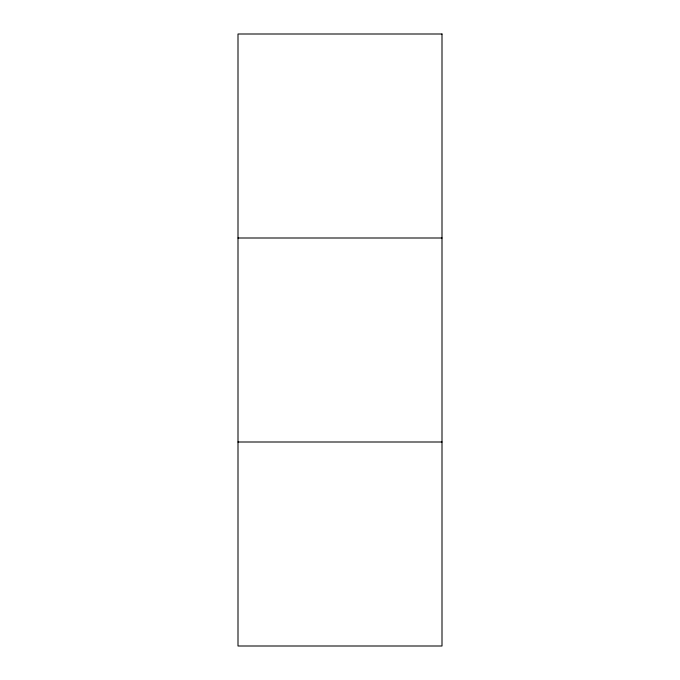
<?xml version="1.0" encoding="UTF-8"?>
<svg xmlns="http://www.w3.org/2000/svg" width="680" height="680" viewBox="0 0 680 680"><rect width="100%" height="100%" fill="white"/><g stroke="black" fill="none" stroke-linecap="round" stroke-linejoin="round"><path stroke-width="1.02" d="M238 238L442 238M238 442L442 442M442 34L238 34L238 646L442 646L442 34"/></g></svg>
